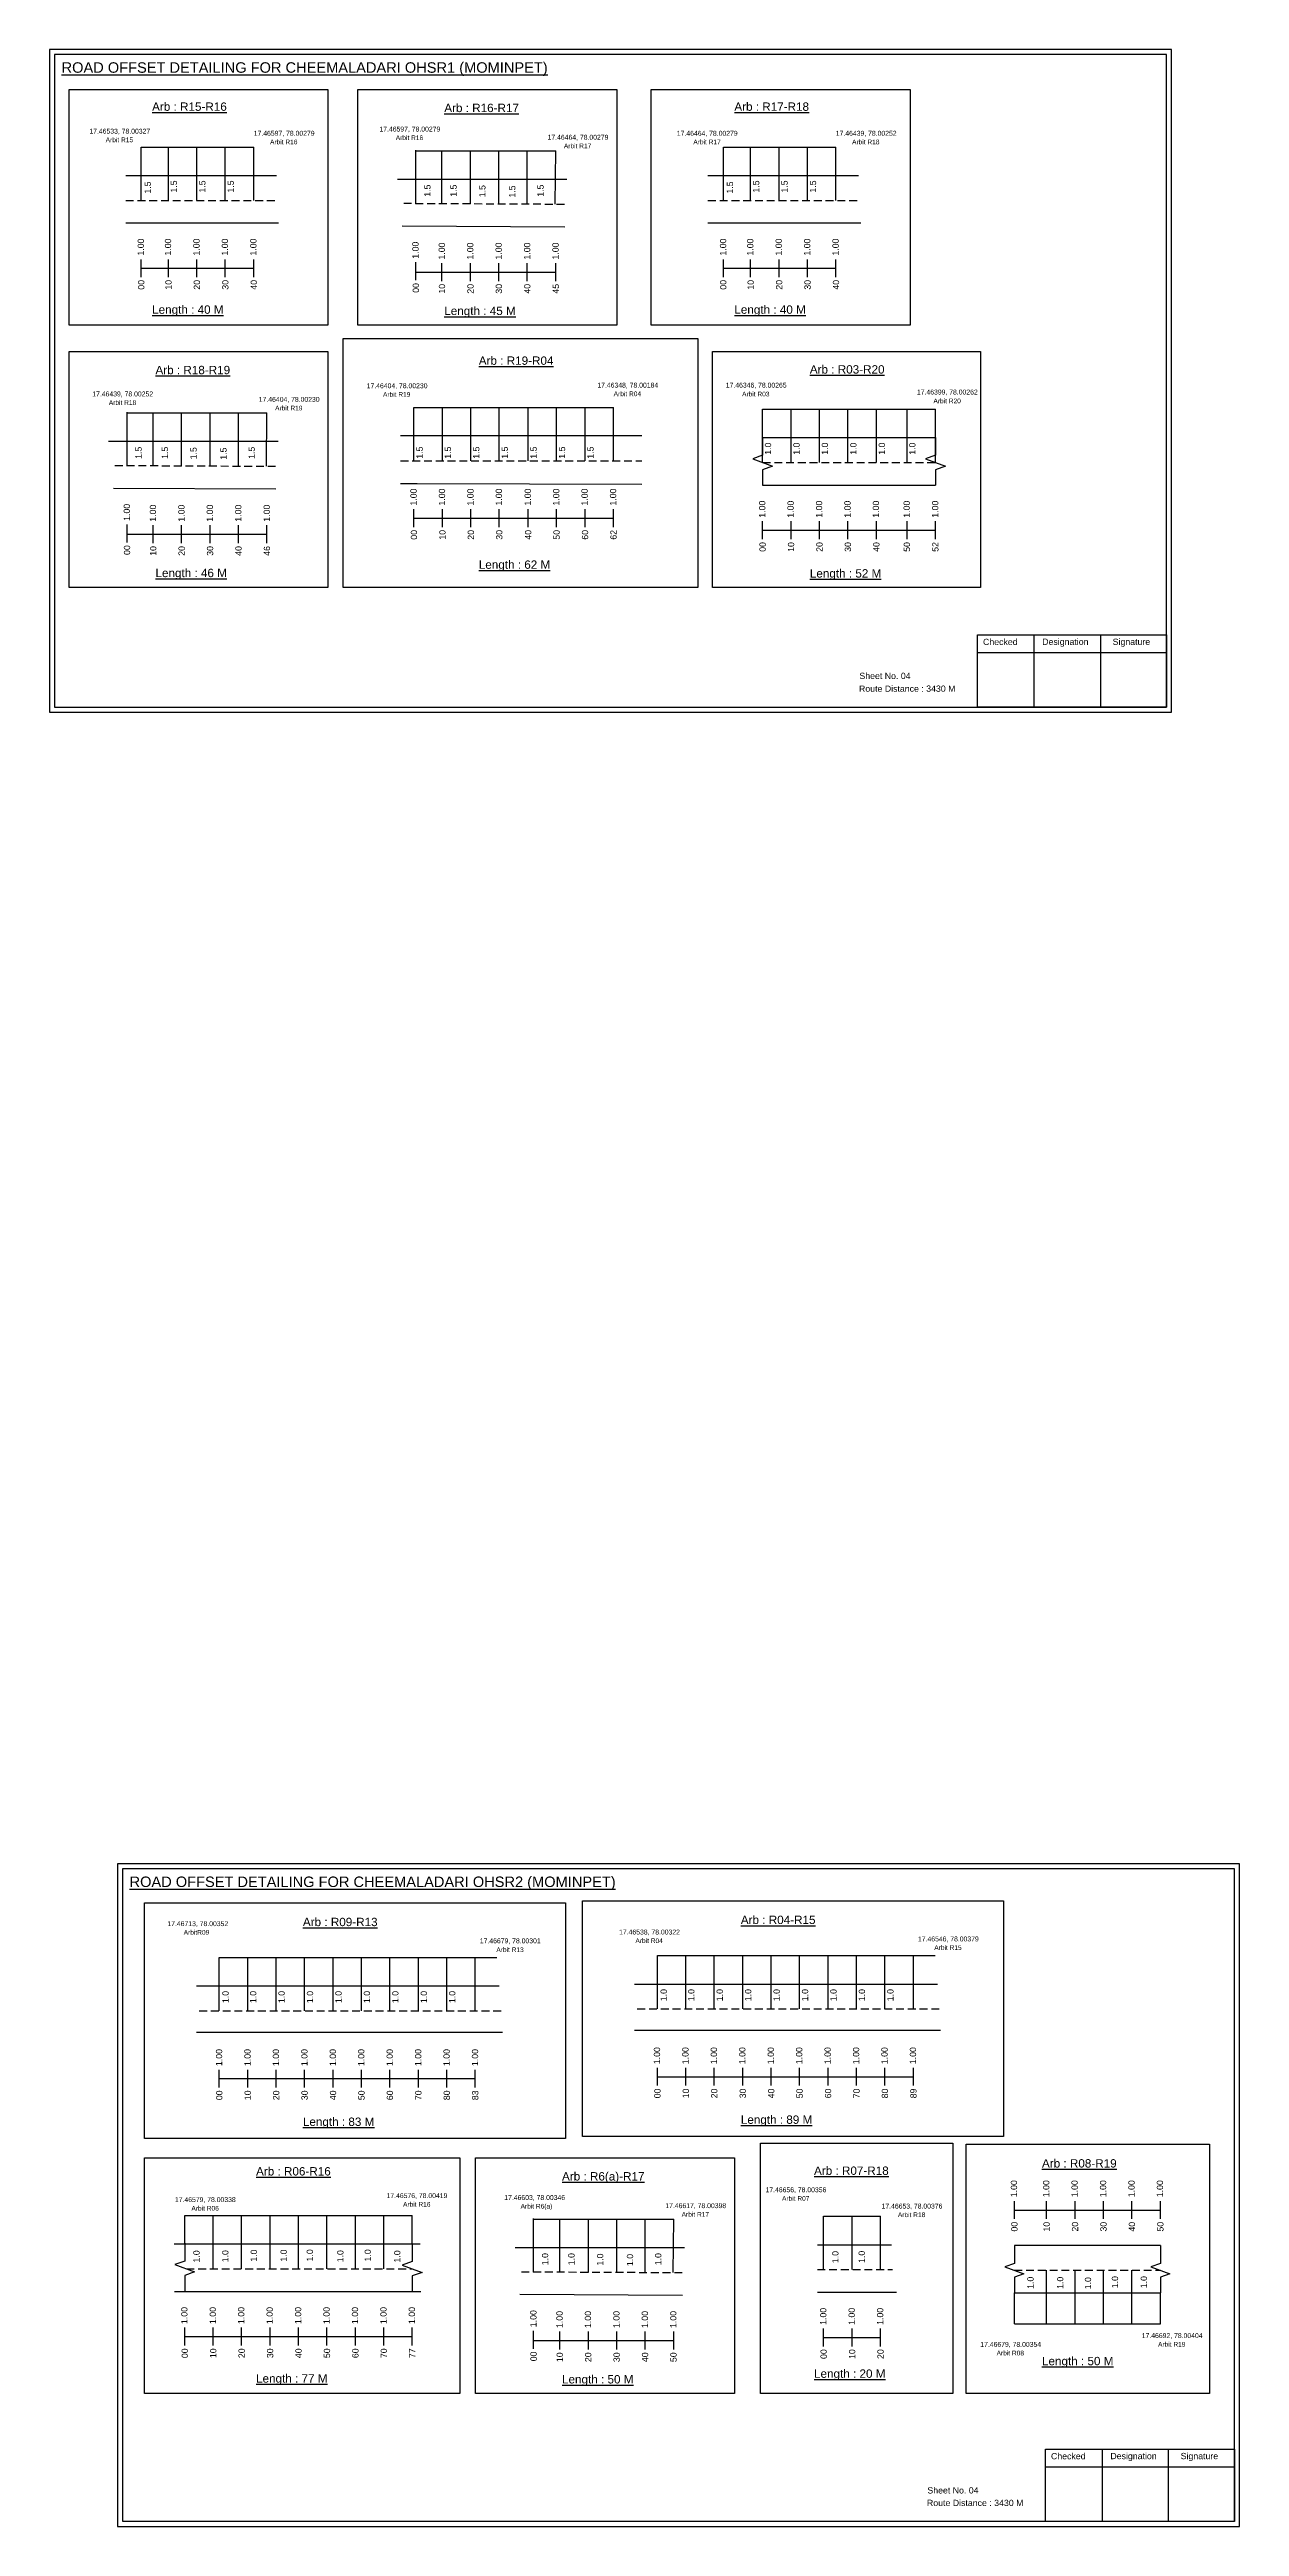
# Model space of a CAD drawing. Header units: inches. Extents: x 183 to 7161, y 301 to 1786.
# Drawn here: x 5308 to 5877, y 369 to 1553 of the extents above; entities that cross this region are included whole.
import ezdxf

# ---------------------------------------------------------------- set-up
doc = ezdxf.new("R2010")
doc.units = ezdxf.units.IN
doc.header["$MEASUREMENT"] = 0
doc.linetypes.add('DASHED2', pattern=[0.375, 0.25, -0.125])
doc.layers.add('PDF_Geometry', color=7, linetype='Continuous')
doc.layers.add('PDF_Text', color=5, linetype='Continuous')
doc.styles.add('PDF Arial', font='arial.ttf')
doc.styles.get("Standard").update_dxf_attribs({"font": 'arial.ttf'})

msp = doc.modelspace()

# ---------------------------------------------------------------- linework, layer by layer
at = {"color": 5}
for p, q in [((5352.3, 1506), (5406.1, 1506)), ((5483.6, 1504.2), (5550.5, 1504.2)), ((5630.7, 1506), (5684.5, 1506)), ((5345.5, 1378.9), (5412.4, 1378.9)), ((5482.7, 1381.5), (5578.1, 1381.5)), ((5649.4, 1380.7), (5732.1, 1380.7)), ((5389.6, 640.6), (5522.4, 640.6)), ((5599.1, 641.6), (5731.9, 641.6)), ((5373.1, 517.3), (5481.9, 517.3)), ((5539.9, 515.5), (5606.9, 515.5)), ((5678.6, 516.9), (5705.8, 516.9)), ((5769.8, 465.5), (5839.6, 465.5))]:
    msp.add_line(p, q, dxfattribs=at)
for p, q in [((5352.3, 1480.5), (5352.3, 1506)), ((5365.3, 1480.5), (5365.3, 1506)), ((5378.9, 1480.5), (5378.9, 1506)), ((5392.5, 1480.5), (5392.5, 1506)), ((5406.1, 1480.5), (5406.1, 1506)), ((5483.6, 1478.9), (5483.6, 1504.5)), ((5496.1, 1478.9), (5496.1, 1504.2)), ((5509.7, 1478.8), (5509.7, 1504.2)), ((5523.3, 1478.9), (5523.3, 1504.2)), ((5536.9, 1478.6), (5536.9, 1504.2)), ((5550.3, 1478.7), (5550.5, 1504.2)), ((5630.7, 1480.5), (5630.7, 1506)), ((5643.7, 1480.5), (5643.7, 1506)), ((5657.3, 1480.5), (5657.3, 1506)), ((5670.9, 1480.5), (5670.9, 1506)), ((5684.5, 1480.5), (5684.5, 1506)), ((5344.9, 1492.4), (5417, 1492.4)), ((5623.3, 1492.4), (5695.3, 1492.4)), ((5555.8, 1490.5), (5474.8, 1490.5)), ((5344.9, 1469.7), (5418, 1469.7)), ((5477, 1468.3), (5554.8, 1467.8)), ((5623.3, 1469.7), (5696.3, 1469.7)), ((5345.5, 1353.6), (5345.5, 1379.2)), ((5358, 1353.6), (5358, 1378.9)), ((5371.6, 1353.5), (5371.6, 1378.9)), ((5385.2, 1353.6), (5385.2, 1378.9)), ((5398.8, 1353.3), (5398.8, 1378.9)), ((5412.2, 1353.4), (5412.4, 1378.9)), ((5482.7, 1356), (5482.7, 1381.5)), ((5496.3, 1356), (5496.3, 1381.5)), ((5509.9, 1356), (5509.9, 1381.5)), ((5523.5, 1356), (5523.5, 1381.5)), ((5537.3, 1356), (5537.3, 1381.5)), ((5550.9, 1356), (5550.9, 1381.5)), ((5564.5, 1356), (5564.5, 1381.5)), ((5578.1, 1356), (5578.1, 1381.5)), ((5649.4, 1355.2), (5649.4, 1380.7)), ((5663, 1355.2), (5663, 1380.7)), ((5676.6, 1355.2), (5676.6, 1380.7)), ((5690.2, 1355.2), (5690.2, 1380.7)), ((5703.8, 1355.2), (5703.8, 1380.7)), ((5718.5, 1355.2), (5718.5, 1380.7)), ((5732.1, 1355.2), (5732.1, 1380.7)), ((5417.7, 1365.2), (5336.7, 1365.2)), ((5591.7, 1367.9), (5476.3, 1367.9)), ((5649.4, 1367.1), (5732.1, 1367.1)), ((5339, 1343), (5416.7, 1342.6)), ((5476.3, 1345.2), (5484.3, 1345.2)), ((5484.3, 1345.2), (5591.7, 1344.9)), ((5649.4, 1344.4), (5732.1, 1344.4)), ((5389.6, 615.1), (5389.6, 640.6)), ((5403.2, 615.1), (5403.2, 640.6)), ((5416.8, 615.1), (5416.8, 640.6)), ((5430.4, 615.1), (5430.4, 640.6)), ((5444, 615.1), (5444, 640.6)), ((5457.6, 615.1), (5457.6, 640.6)), ((5471.2, 615.1), (5471.2, 640.6)), ((5484.8, 615.1), (5484.8, 640.6)), ((5498.4, 615.1), (5498.4, 640.6)), ((5512, 615.1), (5512, 640.6)), ((5599.1, 616.1), (5599.1, 641.6)), ((5612.7, 616.1), (5612.7, 641.6)), ((5626.3, 616.1), (5626.3, 641.6)), ((5639.9, 616.1), (5639.9, 641.6)), ((5653.5, 616.1), (5653.5, 641.6)), ((5667.1, 616.1), (5667.1, 641.6)), ((5680.7, 616.1), (5680.7, 641.6)), ((5694.3, 616.1), (5694.3, 641.6)), ((5707.9, 616.1), (5707.9, 641.6)), ((5721.5, 616.1), (5721.5, 641.6)), ((5588.2, 627.9), (5733, 627.9)), ((5378.8, 627), (5523.5, 627)), ((5525, 604.8), (5378.8, 604.8)), ((5734.4, 605.7), (5588.2, 605.7)), ((5373.1, 503.7), (5373.1, 517.3)), ((5386.7, 491.8), (5386.7, 517.3)), ((5400.3, 491.8), (5400.3, 517.3)), ((5413.9, 491.8), (5413.9, 517.3)), ((5427.5, 491.8), (5427.5, 517.3)), ((5441.1, 491.8), (5441.1, 517.3)), ((5454.7, 491.8), (5454.7, 517.3)), ((5468.3, 491.8), (5468.3, 517.3)), ((5481.9, 503.7), (5481.9, 517.3)), ((5539.9, 490.2), (5539.9, 515.8)), ((5552.5, 490.2), (5552.5, 515.5)), ((5566.1, 490.1), (5566.1, 515.5)), ((5579.7, 490.2), (5579.7, 515.5)), ((5593.3, 489.9), (5593.3, 515.5)), ((5606.6, 490), (5606.9, 515.5)), ((5678.6, 491.4), (5678.6, 516.9)), ((5692.2, 491.4), (5692.2, 516.9)), ((5705.8, 491.4), (5705.8, 516.9)), ((5368.1, 503.7), (5485.7, 503.8)), ((5612.1, 501.8), (5531.1, 501.8)), ((5675.6, 503.3), (5711, 503.3)), ((5839.6, 502.9), (5769.8, 502.9)), ((5785.2, 465.5), (5785.2, 491.1)), ((5798.8, 465.5), (5798.8, 491.1)), ((5812.4, 465.5), (5812.4, 491.1)), ((5826, 465.5), (5826, 491.1)), ((5368.2, 481), (5486, 481)), ((5533.4, 479.6), (5611.1, 479.2)), ((5675.6, 480.6), (5713.4, 480.6)), ((5769.8, 480.3), (5839.6, 480.3)), ((5769.8, 465.5), (5769.8, 480.3)), ((5839.6, 465.5), (5839.6, 480.3))]:
    msp.add_line(p, q)
at = {"linetype": 'DASHED2', "ltscale": 15}
for p, q in [((5344.9, 1480.5), (5417.5, 1480.5)), ((5623.3, 1480.5), (5695.8, 1480.5)), ((5477.8, 1479.1), (5556, 1478.7)), ((5339.7, 1353.8), (5418, 1353.4)), ((5476.3, 1356), (5591.7, 1356)), ((5649.4, 1355.2), (5732.1, 1355.2)), ((5589.5, 616.1), (5733.9, 616.1)), ((5380, 615.1), (5524.4, 615.1)), ((5373.9, 491.8), (5481.9, 491.8)), ((5534.1, 490.4), (5612.4, 490)), ((5675.6, 491.4), (5711.5, 491.4)), ((5769.8, 491.1), (5839.6, 491.1))]:
    msp.add_line(p, q, dxfattribs=at)
at = {"color": 217, "true_color": 0x93278f}
for p, q in [((5352.3, 1443.8), (5352.3, 1452.3)), ((5352.3, 1448.1), (5406.1, 1448.1)), ((5365.3, 1443.8), (5365.3, 1452.3)), ((5378.9, 1443.8), (5378.9, 1452.3)), ((5392.5, 1443.8), (5392.5, 1452.3)), ((5406.1, 1443.8), (5406.1, 1452.3)), ((5483.6, 1442.3), (5483.6, 1450.9)), ((5483.6, 1446.2), (5550.5, 1446.2)), ((5496.1, 1441.9), (5496.1, 1450.5)), ((5509.7, 1441.9), (5509.7, 1450.5)), ((5523.3, 1441.9), (5523.3, 1450.5)), ((5536.9, 1441.9), (5536.9, 1450.5)), ((5550.5, 1441.9), (5550.5, 1450.5)), ((5630.7, 1443.8), (5630.7, 1452.3)), ((5630.7, 1448.1), (5684.5, 1448.1)), ((5643.7, 1443.8), (5643.7, 1452.3)), ((5657.3, 1443.8), (5657.3, 1452.3)), ((5670.9, 1443.8), (5670.9, 1452.3)), ((5684.5, 1443.8), (5684.5, 1452.3)), ((5482.7, 1324.3), (5482.7, 1332.9)), ((5482.7, 1328.6), (5578.1, 1328.6)), ((5496.3, 1324.3), (5496.3, 1332.9)), ((5509.9, 1324.3), (5509.9, 1332.9)), ((5523.5, 1324.3), (5523.5, 1332.9)), ((5537.3, 1324.3), (5537.3, 1332.9)), ((5550.9, 1324.3), (5550.9, 1332.9)), ((5564.5, 1324.3), (5564.5, 1332.9)), ((5578.1, 1324.3), (5578.1, 1332.9)), ((5649.4, 1318.5), (5649.4, 1327.1)), ((5663, 1318.5), (5663, 1327.1)), ((5676.6, 1318.5), (5676.6, 1327.1)), ((5690.2, 1318.5), (5690.2, 1327.1)), ((5703.8, 1318.5), (5703.8, 1327.1)), ((5718.5, 1318.5), (5718.5, 1327.1)), ((5732.1, 1318.5), (5732.1, 1327.1)), ((5345.5, 1317), (5345.5, 1325.6)), ((5345.5, 1320.9), (5412.4, 1320.9)), ((5358, 1316.6), (5358, 1325.2)), ((5371.6, 1316.6), (5371.6, 1325.2)), ((5385.2, 1316.6), (5385.2, 1325.2)), ((5398.8, 1316.6), (5398.8, 1325.2)), ((5412.4, 1316.6), (5412.4, 1325.2)), ((5649.4, 1322.8), (5732.1, 1322.8)), ((5389.6, 578.4), (5389.6, 586.9)), ((5389.6, 582.7), (5512, 582.7)), ((5403.2, 578.4), (5403.2, 586.9)), ((5416.8, 578.4), (5416.8, 586.9)), ((5430.4, 578.4), (5430.4, 586.9)), ((5444, 578.4), (5444, 586.9)), ((5457.6, 578.4), (5457.6, 586.9)), ((5471.2, 578.4), (5471.2, 586.9)), ((5484.8, 578.4), (5484.8, 586.9)), ((5498.4, 578.4), (5498.4, 586.9)), ((5512, 578.4), (5512, 586.9)), ((5599.1, 579.4), (5599.1, 587.9)), ((5599.1, 583.6), (5721.5, 583.6)), ((5612.7, 579.4), (5612.7, 587.9)), ((5626.3, 579.4), (5626.3, 587.9)), ((5639.9, 579.4), (5639.9, 587.9)), ((5653.5, 579.4), (5653.5, 587.9)), ((5667.1, 579.4), (5667.1, 587.9)), ((5680.7, 579.4), (5680.7, 587.9)), ((5694.3, 579.4), (5694.3, 587.9)), ((5707.9, 579.4), (5707.9, 587.9)), ((5721.5, 579.4), (5721.5, 587.9)), ((5769.8, 515.7), (5769.8, 524.2)), ((5785.2, 515.7), (5785.2, 524.2)), ((5798.8, 515.7), (5798.8, 524.2)), ((5812.4, 515.7), (5812.4, 524.2)), ((5826, 515.7), (5826, 524.2)), ((5839.6, 515.7), (5839.6, 524.2)), ((5769.8, 519.9), (5839.6, 519.9)), ((5373.1, 455.1), (5373.1, 463.7)), ((5386.7, 455.1), (5386.7, 463.7)), ((5400.3, 455.1), (5400.3, 463.7)), ((5413.9, 455.1), (5413.9, 463.7)), ((5427.5, 455.1), (5427.5, 463.7)), ((5441.1, 455.1), (5441.1, 463.7)), ((5454.7, 455.1), (5454.7, 463.7)), ((5468.3, 455.1), (5468.3, 463.7)), ((5481.9, 455.1), (5481.9, 463.7)), ((5539.9, 453.6), (5539.9, 462.2)), ((5552.5, 453.2), (5552.5, 461.8)), ((5566.1, 453.2), (5566.1, 461.8)), ((5579.7, 453.2), (5579.7, 461.8)), ((5593.3, 453.2), (5593.3, 461.8)), ((5606.9, 453.2), (5606.9, 461.8)), ((5678.6, 454.7), (5678.6, 463.2)), ((5692.2, 454.7), (5692.2, 463.2)), ((5705.8, 454.7), (5705.8, 463.2)), ((5373.1, 459.4), (5481.9, 459.4)), ((5539.9, 457.5), (5606.9, 457.5)), ((5678.6, 458.9), (5705.8, 459))]:
    msp.add_line(p, q, dxfattribs=at)
for points in [[(5317.8, 1533.5), (5441.6, 1533.5), (5441.6, 1420.8), (5317.8, 1420.8)], [(5455.9, 1533.5), (5579.7, 1533.5), (5579.7, 1420.8), (5455.9, 1420.8)], [(5596.2, 1533.5), (5720, 1533.5), (5720, 1420.8), (5596.2, 1420.8)], [(5448.8, 1414.4), (5618.4, 1414.4), (5618.4, 1295.5), (5448.8, 1295.5)], [(5317.8, 1408.2), (5441.6, 1408.2), (5441.6, 1295.5), (5317.8, 1295.5)], [(5625.5, 1408.2), (5753.6, 1408.2), (5753.6, 1295.5), (5625.5, 1295.5)], [(5353.9, 666.7), (5555.1, 666.7), (5555.1, 554.1), (5353.9, 554.1)], [(5563.3, 667.7), (5764.6, 667.7), (5764.6, 555), (5563.3, 555)], [(5353.9, 544.8), (5504.7, 544.8), (5504.7, 432.2), (5353.9, 432.2)], [(5512.2, 544.8), (5636, 544.8), (5636, 432.2), (5512.2, 432.2)], [(5648.4, 551.8), (5740.3, 551.8), (5740.3, 432.2), (5648.4, 432.2)], [(5746.7, 551.4), (5863.1, 551.4), (5863.1, 432.2), (5746.7, 432.2)]]:
    msp.add_lwpolyline(points, close=True)
at = {"linetype": 'Continuous'}
for points in [[(5649.4, 1367.1), (5649.4, 1358.7), (5644.7, 1356.9), (5654.2, 1353.5), (5649.4, 1351.7), (5649.4, 1344.4)], [(5732.1, 1367.1), (5732.1, 1358.7), (5727.3, 1356.9), (5736.8, 1353.5), (5732.1, 1351.7), (5732.1, 1344.4)], [(5373.1, 504), (5373.1, 495.5), (5368.3, 493.8), (5377.8, 490.4), (5373.1, 488.6), (5373.1, 481.3)], [(5481.9, 503.7), (5481.9, 495.3), (5477.1, 493.5), (5486.6, 490.1), (5481.9, 488.4), (5481.9, 481)], [(5769.8, 502.9), (5769.8, 494.3), (5765.3, 492.7), (5774.3, 489.4), (5769.8, 487.8), (5769.8, 480.3)], [(5839.6, 502.9), (5839.6, 494.3), (5835.1, 492.7), (5844.1, 489.4), (5839.6, 487.8), (5839.6, 480.3)]]:
    msp.add_lwpolyline(points, dxfattribs=at)
at = {"layer": 'PDF_Geometry'}
for points in [[(5308.4, 1552.6), (5308.4, 1235.9), (5844.9, 1235.9), (5844.9, 1552.6)], [(5310.8, 1550.3), (5310.8, 1238.3), (5842.5, 1238.3), (5842.5, 1550.3)], [(5341, 685.4), (5341, 368.6), (5877.4, 368.6), (5877.4, 685.4)], [(5343.3, 683), (5343.3, 371.1), (5875, 371.1), (5875, 683)]]:
    msp.add_lwpolyline(points, close=True, dxfattribs=at)
at = {"layer": 'PDF_Geometry', "color": 242, "true_color": 0xcc1f26}
for points in [[(5842.5, 1238.2), (5752.2, 1238.2), (5752.2, 1272.8), (5842.5, 1272.8)], [(5875, 371), (5784.7, 371), (5784.7, 405.6), (5875, 405.6)]]:
    msp.add_lwpolyline(points, close=True, dxfattribs=at)
for points in [[(5779.1, 1272.8), (5779.1, 1238.2)], [(5810.9, 1272.8), (5810.9, 1238.2)], [(5752.2, 1264.4), (5842.5, 1264.4)], [(5811.7, 405.6), (5811.7, 371)], [(5843.4, 405.6), (5843.4, 371)], [(5784.7, 397.2), (5875, 397.2)]]:
    msp.add_lwpolyline(points, dxfattribs=at)

# ---------------------------------------------------------------- texts
at = {"color": 242, "true_color": 0xcd2027}
for s, height, p in [('%%UROAD OFFSET DETAILING FOR CHEEMALADARI OHSR1 (MOMINPET)', 5, (5314.2, 1541.5)), ('%%UArb : R15-R16', 4, (5357.5, 1523.3)), ('%%UArb : R17-R18', 4, (5635.9, 1523.3)), ('%%UArb : R16-R17', 4, (5497.2, 1522.7)), ('%%ULength : 40 M', 4, (5357.5, 1426.3)), ('%%ULength : 45 M', 4, (5497.2, 1425.7)), ('%%ULength : 40 M', 4, (5635.9, 1426.3)), ('%%UArb : R18-R19', 4, (5359.1, 1397.4)), ('%%UArb : R19-R04', 4, (5513.7, 1401.9)), ('%%UArb : R03-R20', 4, (5672, 1397.7)), ('%%ULength : 46 M', 4, (5359.1, 1300.4)), ('%%ULength : 62 M', 4, (5513.7, 1304.4)), ('%%ULength : 52 M', 4, (5672, 1300.2)), ('%%UROAD OFFSET DETAILING FOR CHEEMALADARI OHSR2 (MOMINPET)', 5, (5346.7, 674.3)), ('%%UArb : R09-R13', 4, (5429.6, 655.6)), ('%%UArb : R04-R15', 4, (5639, 656.6)), ('%%ULength : 83 M', 4, (5429.6, 560.1)), ('%%ULength : 89 M', 4, (5639, 561.1)), ('%%UArb : R06-R16', 4, (5407.2, 536.4)), ('%%UArb : R6(a)-R17', 4, (5553.5, 534)), ('%%UArb : R07-R18', 4, (5674, 536.7)), ('%%UArb : R08-R19', 4, (5783, 540.2)), ('%%ULength : 50 M', 4, (5783, 445.7)), ('%%ULength : 77 M', 4, (5407.2, 437.4)), ('%%ULength : 50 M', 4, (5553.5, 437)), ('%%ULength : 20 M', 4, (5674, 439.7))]:
    msp.add_text(s, height=height, dxfattribs=at).set_placement(p)
at = {"color": 5}
for s, height, p in [('17.46597, 78.00279', 2.34, (5466.2, 1513.4)), ('17.46533, 78.00327', 2.34, (5327.5, 1512.4)), ('Arbit R15', 2.25, (5335.3, 1508.3)), ('17.46597, 78.00279', 2.34, (5406.1, 1511.4)), ('Arbit R16', 2.25, (5413.9, 1507.3)), ('Arbit R16', 2.25, (5474, 1509.3)), ('17.46464, 78.00279', 2.34, (5546.6, 1509.5)), ('Arbit R17', 2.25, (5554.4, 1505.4)), ('17.46464, 78.00279', 2.34, (5608.4, 1511.4)), ('Arbit R17', 2.25, (5616.3, 1507.3)), ('17.46439, 78.00252', 2.34, (5684.4, 1511.4)), ('Arbit R18', 2.25, (5692.2, 1507.3)), ('17.46439, 78.00252', 2.34, (5328.9, 1386.8)), ('17.46404, 78.00230', 2.34, (5408.5, 1384.2)), ('17.46404, 78.00230', 2.34, (5460.1, 1390.7)), ('Arbit R19', 2.25, (5467.9, 1386.6)), ('17.46348, 78.00184', 2.34, (5570.4, 1391)), ('Arbit R04', 2.25, (5578.2, 1386.9)), ('17.46346, 78.00265', 2.34, (5631.8, 1391)), ('Arbit R03', 2.25, (5639.6, 1386.8)), ('17.46399, 78.00262', 2.34, (5723.2, 1387.7)), ('Arbit R20', 2.25, (5731.1, 1383.5)), ('Arbit R18', 2.25, (5336.8, 1382.7)), ('Arbit R19', 2.25, (5416.3, 1380.1)), ('17.46713, 78.00352', 2.34, (5364.8, 655.6)), ('ArbitR09', 2.25, (5372.6, 651.5)), ('17.46538, 78.00322', 2.34, (5580.8, 651.6)), ('17.46679, 78.00301', 2.34, (5514.2, 647.4)), ('Arbit R13', 2.25, (5522.1, 643.2)), ('Arbit R04', 2.25, (5588.6, 647.5)), ('17.46546, 78.00379', 2.34, (5723.7, 648.3)), ('Arbit R15', 2.25, (5731.5, 644.2)), ('17.46579, 78.00338', 2.34, (5368.4, 523.7)), ('Arbit R06', 2.25, (5376.3, 519.6)), ('17.46576, 78.00419', 2.34, (5469.6, 525.6)), ('Arbit R16', 2.25, (5477.5, 521.5)), ('17.46603, 78.00346', 2.34, (5525.9, 524.7)), ('Arbit R6(a)', 2.246, (5533.7, 520.6)), ('17.46617, 78.00398', 2.34, (5602.9, 520.8)), ('17.46656, 78.00356', 2.34, (5650.8, 528.4)), ('Arbit R07', 2.25, (5658.7, 524.3)), ('17.46653, 78.00376', 2.34, (5706.3, 520.6)), ('Arbit R17', 2.25, (5610.7, 516.7)), ('Arbit R18', 2.25, (5714.1, 516.5)), ('17.46679, 78.00354', 2.34, (5753.5, 454.5)), ('Arbit R08', 2.25, (5761.3, 450.4)), ('17.46692, 78.00404', 2.34, (5830.7, 458.7)), ('Arbit R19', 2.25, (5838.5, 454.6))]:
    msp.add_text(s, height=height, dxfattribs=at).set_placement(p)
for s, p in [('1.5', (5356.9, 1483.7)), ('1.5', (5369.4, 1484.2)), ('1.5', (5383, 1484.2)), ('1.5', (5396.6, 1484.2)), ('1.5', (5490.6, 1482.2)), ('1.5', (5503.1, 1482.2)), ('1.5', (5516.9, 1482)), ('1.5', (5531.2, 1481.8)), ('1.5', (5544.7, 1482.2)), ('1.5', (5635.3, 1483.7)), ('1.5', (5647.8, 1484.2)), ('1.5', (5661.4, 1484.2)), ('1.5', (5675, 1484.2)), ('1.5', (5352.5, 1356.9)), ('1.5', (5365.1, 1356.9)), ('1.5', (5378.8, 1356.7)), ('1.5', (5393.1, 1356.5)), ('1.5', (5406.6, 1356.9)), ('1.5', (5486.9, 1357)), ('1.5', (5500.4, 1357)), ('1.5', (5514, 1357)), ('1.5', (5527.6, 1357)), ('1.5', (5541.4, 1357)), ('1.5', (5555, 1357)), ('1.5', (5568.6, 1357)), ('1.0', (5653.5, 1358.9)), ('1.0', (5667.1, 1358.9)), ('1.0', (5680.7, 1358.9)), ('1.0', (5694.3, 1358.9)), ('1.0', (5707.9, 1358.9)), ('1.0', (5722.5, 1358.9)), ('1.0', (5394.1, 618.8)), ('1.0', (5407.3, 618.8)), ('1.0', (5420.9, 618.8)), ('1.0', (5434.5, 618.8)), ('1.0', (5448.1, 618.8)), ('1.0', (5461.7, 618.8)), ('1.0', (5475.3, 618.8)), ('1.0', (5488.9, 618.8)), ('1.0', (5502.5, 618.8)), ('1.0', (5603.6, 619.7)), ('1.0', (5616.8, 619.7)), ('1.0', (5630.4, 619.7)), ('1.0', (5644, 619.7)), ('1.0', (5657.6, 619.7)), ('1.0', (5671.2, 619.7)), ('1.0', (5684.8, 619.7)), ('1.0', (5698.4, 619.7)), ('1.0', (5712, 619.7)), ('1.0', (5380.2, 494.8)), ('1.0', (5394, 494.9)), ('1.0', (5407.6, 495.2)), ('1.0', (5421.9, 495.2)), ('1.0', (5434.4, 495.3)), ('1.0', (5449, 494.9)), ('1.0', (5462.1, 495.3)), ('1.0', (5476.2, 494.8)), ('1.0', (5546.9, 493.5)), ('1.0', (5559.5, 493.5)), ('1.0', (5573.2, 493.3)), ('1.0', (5587.5, 493.1)), ('1.0', (5601, 493.5)), ('1.0', (5685.7, 494.5)), ('1.0', (5698.3, 494.6)), ('1.0', (5779, 482.2)), ('1.0', (5793.2, 482.2)), ('1.0', (5806.5, 482)), ('1.0', (5819.4, 482.5)), ('1.0', (5833.2, 482.5))]:
    msp.add_text(s, height=3, rotation=90).set_placement(p)
at = {"color": 217, "true_color": 0x93278f}
for s, p in [('1.00', (5353.6, 1454.1)), ('1.00', (5366.6, 1454.1)), ('1.00', (5380.2, 1454.1)), ('1.00', (5393.8, 1454.1)), ('1.00', (5407.4, 1454.1)), ('1.00', (5484.9, 1452.6)), ('1.00', (5497.5, 1452.2)), ('1.00', (5511.1, 1452.2)), ('1.00', (5524.7, 1452.2)), ('1.00', (5538.3, 1452.2)), ('1.00', (5551.9, 1452.2)), ('1.00', (5632, 1454.1)), ('1.00', (5645, 1454.1)), ('1.00', (5658.6, 1454.1)), ('1.00', (5672.2, 1454.1)), ('1.00', (5685.8, 1454.1)), ('00', (5353.8, 1437.8)), ('10', (5366.8, 1437.8)), ('20', (5380.4, 1437.8)), ('30', (5394, 1437.8)), ('40', (5407.6, 1437.8)), ('00', (5485.1, 1436.3)), ('10', (5497.6, 1435.9)), ('20', (5511.2, 1435.9)), ('30', (5524.8, 1435.9)), ('40', (5538.4, 1435.9)), ('45', (5552, 1435.9)), ('00', (5632.1, 1437.8)), ('10', (5645.2, 1437.8)), ('20', (5658.8, 1437.8)), ('30', (5672.4, 1437.8)), ('40', (5686, 1437.8)), ('1.00', (5484, 1334.6)), ('1.00', (5497.6, 1334.6)), ('1.00', (5511.2, 1334.6)), ('1.00', (5524.8, 1334.6)), ('1.00', (5538.6, 1334.6)), ('1.00', (5552.2, 1334.6)), ('1.00', (5565.8, 1334.6)), ('1.00', (5579.4, 1334.6)), ('1.00', (5346.9, 1327.3)), ('1.00', (5359.4, 1326.9)), ('1.00', (5373, 1326.9)), ('1.00', (5386.6, 1326.9)), ('1.00', (5400.2, 1326.9)), ('1.00', (5413.8, 1326.9)), ('1.00', (5650.7, 1328.8)), ('1.00', (5664.3, 1328.8)), ('1.00', (5677.9, 1328.8)), ('1.00', (5691.5, 1328.8)), ('1.00', (5705.1, 1328.8)), ('1.00', (5719.8, 1328.8)), ('1.00', (5733.4, 1328.8)), ('00', (5347, 1311)), ('10', (5359.5, 1310.6)), ('20', (5373.1, 1310.6)), ('30', (5386.7, 1310.6)), ('40', (5400.3, 1310.6)), ('46', (5413.9, 1310.6)), ('00', (5484.2, 1318.3)), ('10', (5497.8, 1318.3)), ('20', (5511.4, 1318.3)), ('30', (5525, 1318.3)), ('40', (5538.8, 1318.3)), ('50', (5552.4, 1318.3)), ('60', (5566, 1318.3)), ('62', (5579.6, 1318.3)), ('00', (5650.9, 1312.5)), ('10', (5664.5, 1312.5)), ('20', (5678.1, 1312.5)), ('30', (5691.7, 1312.5)), ('40', (5705.3, 1312.5)), ('50', (5719.9, 1312.5)), ('52', (5733.5, 1312.5)), ('1.00', (5391, 588.7)), ('1.00', (5404.6, 588.7)), ('1.00', (5418.2, 588.7)), ('1.00', (5431.8, 588.7)), ('1.00', (5445.4, 588.7)), ('1.00', (5459, 588.7)), ('1.00', (5472.6, 588.7)), ('1.00', (5486.2, 588.7)), ('1.00', (5499.8, 588.7)), ('1.00', (5513.4, 588.7)), ('1.00', (5600.4, 589.6)), ('1.00', (5614, 589.6)), ('1.00', (5627.6, 589.6)), ('1.00', (5641.2, 589.6)), ('1.00', (5654.8, 589.6)), ('1.00', (5668.4, 589.6)), ('1.00', (5682, 589.6)), ('1.00', (5695.6, 589.6)), ('1.00', (5709.2, 589.6)), ('1.00', (5722.8, 589.6)), ('00', (5391.1, 572.4)), ('10', (5404.7, 572.4)), ('20', (5418.3, 572.4)), ('30', (5431.9, 572.4)), ('40', (5445.5, 572.4)), ('50', (5459.1, 572.4)), ('60', (5472.7, 572.4)), ('70', (5486.3, 572.4)), ('80', (5499.9, 572.4)), ('83', (5513.5, 572.4)), ('00', (5600.6, 573.3)), ('10', (5614.2, 573.3)), ('20', (5627.8, 573.3)), ('30', (5641.4, 573.3)), ('40', (5655, 573.3)), ('50', (5668.6, 573.3)), ('60', (5682.2, 573.3)), ('70', (5695.8, 573.3)), ('80', (5709.4, 573.3)), ('89', (5723, 573.3)), ('1.00', (5771.1, 526)), ('1.00', (5786.5, 526)), ('1.00', (5800.1, 526)), ('1.00', (5813.7, 526)), ('1.00', (5827.3, 526)), ('1.00', (5840.9, 526)), ('00', (5771.3, 509.6)), ('10', (5786.7, 509.6)), ('20', (5800.3, 509.6)), ('30', (5813.9, 509.6)), ('40', (5827.5, 509.6)), ('50', (5841.1, 509.6)), ('1.00', (5374.4, 465.4)), ('1.00', (5388, 465.4)), ('1.00', (5401.6, 465.4)), ('1.00', (5415.2, 465.4)), ('1.00', (5428.8, 465.4)), ('1.00', (5442.4, 465.4)), ('1.00', (5456, 465.4)), ('1.00', (5469.6, 465.4)), ('1.00', (5483.2, 465.4)), ('1.00', (5541.3, 463.9)), ('1.00', (5553.8, 463.5)), ('1.00', (5567.4, 463.5)), ('1.00', (5581, 463.5)), ('1.00', (5594.6, 463.5)), ('1.00', (5608.2, 463.5)), ('1.00', (5679.9, 465)), ('1.00', (5693.5, 465)), ('1.00', (5707.1, 465)), ('00', (5374.6, 449.1)), ('10', (5388.2, 449.1)), ('20', (5401.8, 449.1)), ('30', (5415.4, 449.1)), ('40', (5429, 449.1)), ('50', (5442.6, 449.1)), ('60', (5456.2, 449.1)), ('70', (5469.8, 449.1)), ('77', (5483.4, 449.1)), ('00', (5541.4, 447.6)), ('10', (5553.9, 447.2)), ('20', (5567.5, 447.2)), ('30', (5581.1, 447.2)), ('40', (5594.7, 447.2)), ('50', (5608.3, 447.2)), ('00', (5680.1, 448.7)), ('10', (5693.7, 448.7)), ('20', (5707.3, 448.7))]:
    msp.add_text(s, height=3, rotation=90, dxfattribs=at).set_placement(p)
for s, p in [('Sheet No. 04', (5695.7, 1251.7)), ('Route Distance : 3430 M', (5695.5, 1245.6)), ('Route Distance : 3430 M', (5728, 378.4)), ('Sheet No. 04', (5728.2, 384.4))]:
    msp.add_text(s, height=3).set_placement(p)
at = {"layer": 'PDF_Text', "color": 7, "attachment_point": 7, "style": 'PDF Arial'}
for s, insert, char_height in [('Checked', (5754.8, 1267.9), 3), ('Designation', (5783.1, 1267.1), 3.001), ('Signature', (5816.8, 1267.1), 3), ('Checked', (5787.3, 400.7), 3), ('Designation', (5815.7, 399.9), 3.001), ('Signature', (5849.3, 399.9), 3)]:
    msp.add_mtext(s, dxfattribs=dict(at, insert=insert, char_height=char_height))

doc.saveas('drawing.dxf')
